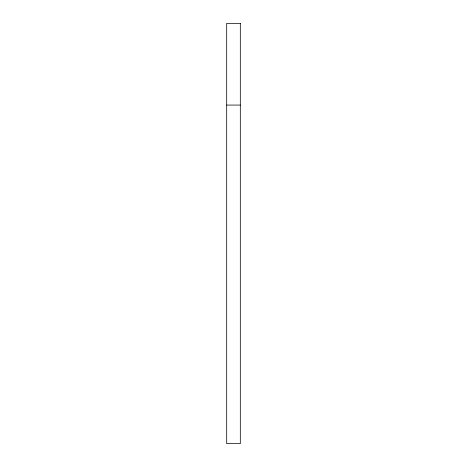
<?xml version="1.0" encoding="UTF-8"?>
<svg xmlns="http://www.w3.org/2000/svg" width="467" height="467" viewBox="0 0 467 467"><rect width="100%" height="100%" fill="white"/><g stroke="black" fill="none" stroke-linecap="round" stroke-linejoin="round"><path stroke-width="0.7" d="M226.688 105.069L240.312 105.069M240.312 23.35L226.688 23.35L226.688 443.65L240.312 443.65L240.312 23.35"/></g></svg>
